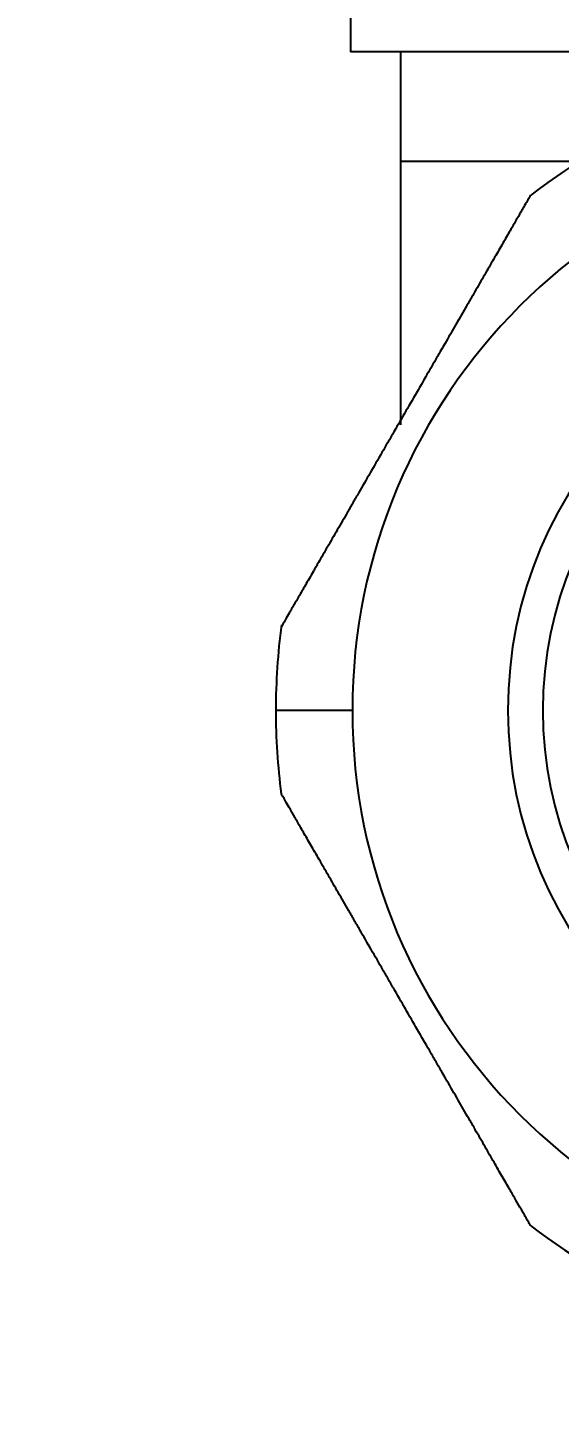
# Model space of a CAD drawing. Extents: x 1425 to 2779, y 0 to 992.
# Drawn here: x 2143.87 to 2154.52, y 386.24 to 414.11 of the extents above; entities that cross this region are included whole.
import ezdxf

# ---------------------------------------------------------------- set-up
doc = ezdxf.new("R2010")
doc.units = 0
doc.header["$LTSCALE"] = 10
doc.header["$MEASUREMENT"] = 0
doc.header["$PDMODE"] = 3
doc.header["$PDSIZE"] = -10
doc.layers.get('0').update_dxf_attribs({"linetype": 'CONTINUOUS'})
doc.layers.get('DEFPOINTS').update_dxf_attribs({"linetype": 'CONTINUOUS'})
doc.layers.add('1', color=7, linetype='CONTINUOUS')
doc.styles.add('Daelim Dimension', font='')
doc.styles.get('Daelim Dimension').set_extended_font_data('나눔고딕')
doc.dimstyles.new('DEFAULT', dxfattribs={"dimscale": 2, "dimtxt": 2, "dimasz": 2, "dimexe": 0, "dimexo": 2, "dimgap": 1, "dimtad": 1, "dimdec": 1, "dimzin": 9, "dimdsep": 46, "dimtxsty": 'Daelim Dimension', "dimcen": 0.5, "dimclrd": 252, "dimclre": 252, "dimclrt": 3, "dimadec": 1, "dimazin": 0, "dimtfac": 1, "dimtdec": 1, "dimtix": 1, "dimtmove": 0, "dimatfit": 3, "dimfxl": 1, "dimtolj": 1, "dimtzin": 1, "dimlwd": 9, "dimlwe": 9, "dimarcsym": 0})

# ---------------------------------------------------------------- blocks, each defined once
blk = doc.blocks.new('*D15')
at = {"color": 5, "lineweight": 9, "ltscale": 0.5, "transparency": 16777216}
for p, q in [((2120.17, 427.466), (2072.523, 427.466)), ((2072.523, 364.429), (2072.523, 423.466)), ((2209.905, 360.429), (2072.523, 360.429))]:
    blk.add_line(p, q, dxfattribs=at)
at = {"color": 5, "ltscale": 0.5, "transparency": 16777216}
for points in [[(2071.856, 423.466), (2073.19, 423.466), (2072.523, 427.466)], [(2071.856, 364.429), (2073.19, 364.429), (2072.523, 360.429)]]:
    blk.add_solid(points, dxfattribs=at)
at = {"layer": 'DEFPOINTS', "color": 0, "ltscale": 0.5, "transparency": 16777216}
for p in [(2072.523, 427.466), (2124.17, 427.466), (2213.905, 360.429)]:
    blk.add_point(p, dxfattribs=at)
at = {"color": 7, "lineweight": -3, "ltscale": 0.5, "transparency": 16777216, "insert": (2065.079, 393.948), "char_height": 10, "attachment_point": 5, "rotation": 90, "style": 'Daelim Dimension'}
blk.add_mtext('\\A1;67', dxfattribs=at)
blk = doc.blocks.new('*D16')
at = {"color": 5, "lineweight": 9, "ltscale": 0.5, "transparency": 16777216}
for p, q in [((2124.17, 423.466), (2124.17, 287.594)), ((2239.339, 355.429), (2239.339, 287.594)), ((2128.17, 287.594), (2235.339, 287.594))]:
    blk.add_line(p, q, dxfattribs=at)
at = {"color": 5, "ltscale": 0.5, "transparency": 16777216}
for points in [[(2128.17, 288.26), (2128.17, 286.927), (2124.17, 287.594)], [(2235.339, 288.26), (2235.339, 286.927), (2239.339, 287.594)]]:
    blk.add_solid(points, dxfattribs=at)
at = {"layer": 'DEFPOINTS', "color": 0, "ltscale": 0.5, "transparency": 16777216}
for p in [(2124.17, 427.466), (2239.339, 359.429), (2239.339, 287.594)]:
    blk.add_point(p, dxfattribs=at)
at = {"color": 7, "lineweight": -3, "ltscale": 0.5, "transparency": 16777216, "insert": (2181.755, 294.98), "char_height": 10, "attachment_point": 5, "style": 'Daelim Dimension'}
blk.add_mtext('\\A1;115', dxfattribs=at)
blk = doc.blocks.new('*D17')
at = {"color": 5, "lineweight": 9, "ltscale": 0.5, "transparency": 16777216}
for p, q in [((2125.992, 512.097), (2302.11, 512.097)), ((2302.11, 364.429), (2302.11, 508.097)), ((2268.773, 360.429), (2302.11, 360.429))]:
    blk.add_line(p, q, dxfattribs=at)
at = {"color": 5, "ltscale": 0.5, "transparency": 16777216}
for points in [[(2301.443, 508.097), (2302.777, 508.097), (2302.11, 512.097)], [(2301.443, 364.429), (2302.777, 364.429), (2302.11, 360.429)]]:
    blk.add_solid(points, dxfattribs=at)
at = {"layer": 'DEFPOINTS', "color": 0, "ltscale": 0.5, "transparency": 16777216}
for p in [(2121.992, 512.097), (2302.11, 512.097), (2264.773, 360.429)]:
    blk.add_point(p, dxfattribs=at)
at = {"color": 7, "lineweight": -3, "ltscale": 0.5, "transparency": 16777216, "insert": (2294.466, 436.263), "char_height": 10, "attachment_point": 5, "rotation": 90, "style": 'Daelim Dimension'}
blk.add_mtext('\\A1;151.5', dxfattribs=at)

msp = doc.modelspace()

# ---------------------------------------------------------------- linework, layer by layer
at = {"layer": '1', "color": 7, "linetype": 'Continuous', "lineweight": -3}
for p, q in [((2150.339, 426.629), (2150.339, 413.629)), ((2161.839, 413.629), (2150.339, 413.629)), ((2151.339, 413.629), (2151.339, 411.429)), ((2151.339, 411.429), (2151.339, 406.156)), ((2154.911, 411.429), (2151.339, 411.429)), ((2153.946, 410.759), (2153.946, 410.759)), ((2150.373, 400.429), (2148.839, 400.429))]:
    msp.add_line(p, q, dxfattribs=at)
for radius, start, end in [(13, 112.418, 127.3824), (11.466, 0, 180), (8.35, 0, 180), (7.65, 0, 180), (13, 172.4175, 180), (13, 180, 187.4023), (11.466, 180, 0), (8.35, 180, 0), (7.65, 180, 0), (13, 232.6334, 247.3933)]:
    msp.add_arc((2161.839, 400.429), radius, start, end, dxfattribs=at)
for points, knots in [([(2153.946, 410.759), (2153.945, 410.757), (2153.939, 410.747), (2153.92, 410.714), (2153.894, 410.668), (2153.851, 410.594), (2153.819, 410.539), (2153.813, 410.527), (2153.799, 410.504), (2153.792, 410.491), (2153.77, 410.453), (2153.754, 410.426), (2153.705, 410.341), (2153.632, 410.215), (2153.545, 410.065), (2153.475, 409.943), (2153.451, 409.901), (2153.401, 409.814), (2153.375, 409.769), (2153.295, 409.63), (2153.239, 409.533), (2153.121, 409.33), (2152.999, 409.119), (2152.867, 408.889), (2152.781, 408.74), (2152.763, 408.71), (2152.728, 408.649), (2152.675, 408.558), (2152.622, 408.465), (2152.514, 408.278), (2152.366, 408.023), (2152.214, 407.758), (2152.097, 407.556), (2152.057, 407.487), (2151.998, 407.384), (2151.978, 407.35), (2151.938, 407.281), (2151.918, 407.246), (2151.819, 407.074), (2151.659, 406.797), (2151.498, 406.518), (2151.337, 406.239), (2151.256, 406.099), (2151.155, 405.924), (2151.135, 405.889), (2151.094, 405.819), (2151.034, 405.715), (2150.974, 405.612), (2150.856, 405.406), (2150.7, 405.136), (2150.548, 404.874), (2150.436, 404.68), (2150.399, 404.616), (2150.344, 404.52), (2150.326, 404.488), (2150.289, 404.425), (2150.271, 404.394), (2150.182, 404.239), (2150.043, 403.999), (2149.914, 403.774), (2149.789, 403.558), (2149.729, 403.454), (2149.656, 403.329), (2149.642, 403.304), (2149.614, 403.255), (2149.572, 403.182), (2149.532, 403.113), (2149.455, 402.98), (2149.358, 402.812), (2149.275, 402.668), (2149.217, 402.568), (2149.199, 402.537), (2149.173, 402.491), (2149.164, 402.476), (2149.148, 402.448), (2149.14, 402.434), (2149.101, 402.366), (2149.046, 402.272), (2149.007, 402.204), (2148.976, 402.151), (2148.965, 402.13), (2148.955, 402.114), (2148.953, 402.111), (2148.951, 402.106), (2148.948, 402.101), (2148.947, 402.099), (2148.947, 402.099)], [0, 0, 0, 0, 0.031334, 0.031334, 0.062667, 0.094001, 0.094001, 0.101834, 0.101834, 0.109667, 0.109667, 0.125334, 0.125334, 0.156668, 0.188001, 0.188001, 0.203668, 0.203668, 0.219335, 0.219335, 0.250668, 0.250668, 0.282002, 0.313335, 0.313335, 0.321169, 0.321169, 0.329002, 0.344669, 0.344669, 0.376002, 0.407336, 0.407336, 0.423003, 0.423003, 0.430836, 0.430836, 0.438669, 0.438669, 0.470003, 0.501336, 0.501336, 0.53267, 0.53267, 0.540503, 0.540503, 0.548337, 0.564004, 0.564004, 0.595337, 0.626671, 0.626671, 0.642337, 0.642337, 0.650171, 0.650171, 0.658004, 0.658004, 0.689338, 0.720671, 0.720671, 0.752005, 0.752005, 0.759838, 0.759838, 0.767671, 0.783338, 0.783338, 0.814672, 0.846005, 0.846005, 0.861672, 0.861672, 0.869505, 0.869505, 0.877339, 0.877339, 0.908672, 0.940006, 0.940006, 0.971339, 0.971339, 0.979173, 0.979173, 0.987006, 1, 1, 1, 1]), ([(2153.946, 390.099), (2153.946, 390.099), (2153.942, 390.106), (2153.926, 390.134), (2153.902, 390.176), (2153.862, 390.245), (2153.832, 390.297), (2153.826, 390.308), (2153.813, 390.33), (2153.806, 390.342), (2153.785, 390.379), (2153.77, 390.404), (2153.723, 390.486), (2153.653, 390.608), (2153.569, 390.753), (2153.501, 390.871), (2153.477, 390.912), (2153.428, 390.997), (2153.403, 391.041), (2153.325, 391.176), (2153.27, 391.271), (2153.155, 391.47), (2153.035, 391.678), (2152.904, 391.904), (2152.82, 392.051), (2152.802, 392.081), (2152.768, 392.141), (2152.716, 392.231), (2152.663, 392.322), (2152.556, 392.507), (2152.411, 392.76), (2152.259, 393.022), (2152.143, 393.223), (2152.104, 393.29), (2152.045, 393.393), (2152.025, 393.427), (2151.986, 393.495), (2151.966, 393.53), (2151.867, 393.701), (2151.708, 393.977), (2151.547, 394.254), (2151.387, 394.533), (2151.306, 394.672), (2151.205, 394.847), (2151.185, 394.882), (2151.145, 394.952), (2151.084, 395.057), (2151.025, 395.16), (2150.906, 395.366), (2150.75, 395.636), (2150.597, 395.9), (2150.485, 396.095), (2150.448, 396.16), (2150.392, 396.256), (2150.374, 396.288), (2150.337, 396.351), (2150.319, 396.383), (2150.228, 396.539), (2150.088, 396.782), (2149.957, 397.009), (2149.83, 397.229), (2149.769, 397.335), (2149.681, 397.488), (2149.652, 397.538), (2149.596, 397.635), (2149.569, 397.682), (2149.489, 397.819), (2149.39, 397.991), (2149.304, 398.14), (2149.244, 398.244), (2149.225, 398.277), (2149.188, 398.34), (2149.171, 398.371), (2149.122, 398.456), (2149.064, 398.556), (2149.021, 398.63), (2148.986, 398.69), (2148.973, 398.714), (2148.961, 398.735), (2148.959, 398.738), (2148.955, 398.745), (2148.95, 398.753), (2148.948, 398.758), (2148.947, 398.759)], [0, 0, 0, 0, 0.03125, 0.03125, 0.0625, 0.09375, 0.09375, 0.101562, 0.101562, 0.109375, 0.109375, 0.125, 0.125, 0.15625, 0.1875, 0.1875, 0.203125, 0.203125, 0.21875, 0.21875, 0.25, 0.25, 0.28125, 0.3125, 0.3125, 0.320312, 0.320312, 0.328125, 0.34375, 0.34375, 0.375, 0.40625, 0.40625, 0.421875, 0.421875, 0.429687, 0.429687, 0.4375, 0.4375, 0.46875, 0.5, 0.5, 0.53125, 0.53125, 0.539062, 0.539062, 0.546875, 0.5625, 0.5625, 0.59375, 0.625, 0.625, 0.640625, 0.640625, 0.648437, 0.648437, 0.65625, 0.65625, 0.6875, 0.71875, 0.71875, 0.75, 0.75, 0.765625, 0.765625, 0.78125, 0.78125, 0.8125, 0.84375, 0.84375, 0.859375, 0.859375, 0.875, 0.875, 0.90625, 0.9375, 0.9375, 0.96875, 0.96875, 0.976562, 0.976562, 0.984375, 1, 1, 1, 1])]:
    msp.add_open_spline(points, degree=3, knots=knots, dxfattribs=at)

# ---------------------------------------------------------------- dimensions: what is measured, and where the dimension line sits
at = {"color": 5, "lineweight": -3, "ltscale": 0.5}
dim = msp.add_linear_dim(base=(2302.11, 512.097), p1=(2264.773, 360.429), p2=(2121.992, 512.097), angle=90, text='151.5', dimstyle='DEFAULT', override={"dimtxt": 5, "dimclrd": 5, "dimclre": 5, "dimclrt": 7}, dxfattribs=at)
dim.commit()
dim.dimension.update_dxf_attribs({"geometry": '*D17', "text_midpoint": (2294.466, 436.263)})
dim = msp.add_linear_dim(base=(2072.523, 427.466), p1=(2213.905, 360.429), p2=(2124.17, 427.466), angle=90, dimstyle='DEFAULT', override={"dimtxt": 5, "dimclrd": 5, "dimclre": 5, "dimclrt": 7}, dxfattribs=at)
dim.commit()
dim.dimension.update_dxf_attribs({"geometry": '*D15', "text_midpoint": (2065.079, 393.948)})
dim = msp.add_linear_dim(base=(2239.339, 287.594), p1=(2124.17, 427.466), p2=(2239.339, 359.429), text='115', dimstyle='DEFAULT', override={"dimtxt": 5, "dimclrd": 5, "dimclre": 5, "dimclrt": 7}, dxfattribs=at)
dim.commit()
dim.dimension.update_dxf_attribs({"geometry": '*D16', "text_midpoint": (2181.755, 294.98)})

doc.saveas('drawing.dxf')
